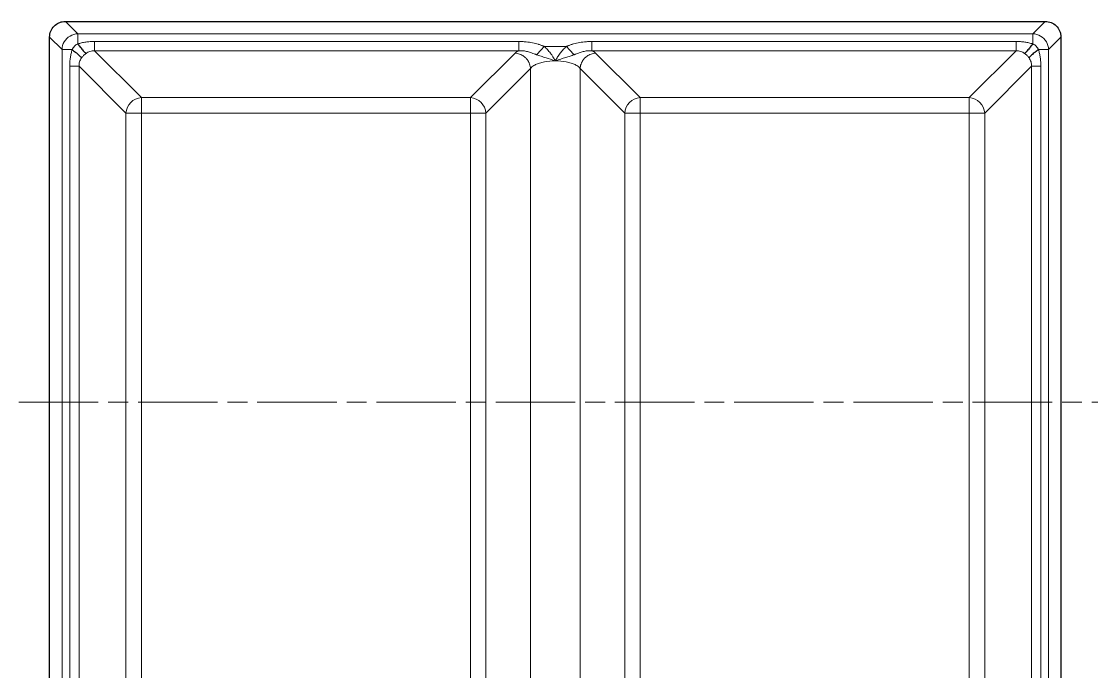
# Model space of a CAD drawing. Header units: millimetres. Extents: x 0 to 1486, y 0 to 1051.
# Drawn here: x 372.25 to 405.82, y 202.78 to 223.18 of the extents above; entities that cross this region are included whole.
import ezdxf

# ---------------------------------------------------------------- set-up
doc = ezdxf.new("R2010")
doc.units = ezdxf.units.MM
doc.header["$LTSCALE"] = 1.25
doc.linetypes.add('CHAIN', pattern=[0.3543, 0.2362, -0.0295, 0.0591, -0.0295])
doc.linetypes.add('LONG_DASH_DOTTED', pattern=[0.3001, 0.2362, -0.0295, 0.0049, -0.0295])
for name, color, linetype, lineweight, true_color in [('Schnittansichtslinien(DIN)', 7, 'LONG_DASH_DOTTED', 9, 0x262659), ('Sichtbare Kanten(DIN)', 7, 'Continuous', 25, 0x262659), ('Sichtbare tangentiale Kanten(DIN)', 7, 'Continuous', 15, 0x1a1a3e)]:
    doc.layers.add(name, color=color, linetype=linetype, lineweight=lineweight, true_color=true_color)

# ---------------------------------------------------------------- blocks, each defined once
blk = doc.blocks.new('2DTransSchnitt1')
at = {"layer": 'Schnittansichtslinien(DIN)', "linetype": 'CHAIN', "ltscale": 6.756708}
blk.add_line((118.191, 168.986), (931.317, 168.986), dxfattribs=at)

msp = doc.modelspace()

# ---------------------------------------------------------------- linework, layer by layer
at = {"layer": 'Sichtbare Kanten(DIN)'}
for p, q in [((373.6286, 223.1839), (404.3683, 223.1839)), ((373.1335, 171.809), (373.1335, 222.6887)), ((404.8635, 222.6887), (404.8635, 171.809))]:
    msp.add_line(p, q, dxfattribs=at)
for points, knots in [([(373.1335, 222.6887), (373.1335, 222.7527), (373.1459, 222.8171), (373.1937, 222.935), (373.2287, 222.9887), (373.3168, 223.0796), (373.3697, 223.1163), (373.4593, 223.1557), (373.4923, 223.1662), (373.5597, 223.1803), (373.5942, 223.1839), (373.6286, 223.1839)], [0, 0, 0, 0, 0.019193526, 0.019193526, 0.038166014, 0.038166014, 0.057250771, 0.057250771, 0.067667509, 0.067667509, 0.078108379, 0.078108379, 0.078108379, 0.078108379]), ([(404.3683, 223.1839), (404.4323, 223.1839), (404.4967, 223.1714), (404.6146, 223.1237), (404.6683, 223.0887), (404.7592, 223.0006), (404.7959, 222.9476), (404.8353, 222.858), (404.8458, 222.825), (404.8598, 222.7577), (404.8635, 222.7232), (404.8635, 222.6887)], [0, 0, 0, 0, 0.019193526, 0.019193526, 0.038166014, 0.038166014, 0.057250771, 0.057250771, 0.067667509, 0.067667509, 0.078108379, 0.078108379, 0.078108379, 0.078108379]), ([(373.8397, 222.2986), (373.8555, 222.287), (373.8711, 222.2753), (373.8864, 222.2637), (373.9054, 222.2492), (373.924, 222.2349), (373.9417, 222.2208), (373.9524, 222.2124), (373.9628, 222.204), (373.9728, 222.1958), (373.993, 222.1794), (374.0119, 222.1636), (374.0292, 222.1486), (374.0466, 222.1335), (374.0623, 222.1193), (374.0763, 222.1061), (374.0833, 222.0995), (374.0898, 222.0932), (374.0959, 222.0872), (374.1059, 222.0771), (374.1147, 222.0678), (374.122, 222.0594), (374.1279, 222.0527), (374.1328, 222.0465), (374.1368, 222.041)], [-1.0769104, -1.0769104, -1.0769104, -1.0769104, -0.9572537, -0.9572537, -0.9572537, -0.8077, -0.8077, -0.8077, -0.7179403, -0.7179403, -0.7179403, -0.5384552, -0.5384552, -0.5384552, -0.3589701, -0.3589701, -0.3589701, -0.2692104, -0.2692104, -0.2692104, -0.1196567, -0.1196567, -0.1196567, 0, 0, 0, 0]), ([(374.0187, 222.4777), (374.0304, 222.4618), (374.042, 222.4462), (374.0536, 222.431), (374.0681, 222.4119), (374.0825, 222.3934), (374.0965, 222.3756), (374.105, 222.3649), (374.1133, 222.3546), (374.1215, 222.3445), (374.1379, 222.3243), (374.1537, 222.3054), (374.1687, 222.2881), (374.1838, 222.2708), (374.198, 222.255), (374.2112, 222.241), (374.2178, 222.234), (374.2241, 222.2275), (374.2302, 222.2215), (374.2402, 222.2114), (374.2495, 222.2026), (374.2579, 222.1953), (374.2647, 222.1894), (374.2708, 222.1845), (374.2763, 222.1805)], [-1.0769104, -1.0769104, -1.0769104, -1.0769104, -0.9572537, -0.9572537, -0.9572537, -0.8077, -0.8077, -0.8077, -0.7179403, -0.7179403, -0.7179403, -0.5384552, -0.5384552, -0.5384552, -0.3589701, -0.3589701, -0.3589701, -0.2692104, -0.2692104, -0.2692104, -0.1196567, -0.1196567, -0.1196567, 0, 0, 0, 0]), ([(403.9782, 222.4777), (403.9666, 222.4618), (403.9549, 222.4462), (403.9433, 222.431), (403.9288, 222.4119), (403.9145, 222.3934), (403.9004, 222.3756), (403.892, 222.3649), (403.8836, 222.3546), (403.8754, 222.3445), (403.859, 222.3243), (403.8432, 222.3054), (403.8282, 222.2881), (403.8131, 222.2708), (403.7989, 222.255), (403.7857, 222.241), (403.7791, 222.234), (403.7728, 222.2275), (403.7668, 222.2215), (403.7567, 222.2114), (403.7474, 222.2026), (403.739, 222.1953), (403.7323, 222.1894), (403.7261, 222.1845), (403.7206, 222.1805)], [-1.0769104, -1.0769104, -1.0769104, -1.0769104, -0.9572537, -0.9572537, -0.9572537, -0.8077, -0.8077, -0.8077, -0.7179403, -0.7179403, -0.7179403, -0.5384552, -0.5384552, -0.5384552, -0.3589701, -0.3589701, -0.3589701, -0.2692104, -0.2692104, -0.2692104, -0.1196567, -0.1196567, -0.1196567, 0, 0, 0, 0]), ([(404.1573, 222.2986), (404.1414, 222.287), (404.1258, 222.2753), (404.1106, 222.2637), (404.0915, 222.2492), (404.073, 222.2349), (404.0552, 222.2208), (404.0445, 222.2124), (404.0342, 222.204), (404.0241, 222.1958), (404.0039, 222.1794), (403.985, 222.1636), (403.9677, 222.1486), (403.9504, 222.1335), (403.9346, 222.1193), (403.9206, 222.1061), (403.9136, 222.0995), (403.9071, 222.0932), (403.9011, 222.0872), (403.891, 222.0771), (403.8822, 222.0678), (403.8749, 222.0594), (403.869, 222.0527), (403.8641, 222.0465), (403.8601, 222.041)], [-1.0769104, -1.0769104, -1.0769104, -1.0769104, -0.9572537, -0.9572537, -0.9572537, -0.8077, -0.8077, -0.8077, -0.7179403, -0.7179403, -0.7179403, -0.5384552, -0.5384552, -0.5384552, -0.3589701, -0.3589701, -0.3589701, -0.2692104, -0.2692104, -0.2692104, -0.1196567, -0.1196567, -0.1196567, 0, 0, 0, 0])]:
    msp.add_open_spline(points, degree=3, knots=knots, dxfattribs=at)
at = {"layer": 'Sichtbare tangentiale Kanten(DIN)'}
for p, q in [((373.6286, 223.1839), (374.0187, 222.7938)), ((404.3683, 223.1839), (403.9782, 222.7938)), ((373.1335, 222.6887), (373.5236, 222.2986)), ((374.0187, 222.7938), (403.9782, 222.7938)), ((404.8635, 222.6887), (404.4734, 222.2986)), ((373.8397, 222.2986), (373.5236, 222.2986)), ((373.5236, 172.1991), (373.5236, 222.2986)), ((374.5416, 222.5529), (374.5416, 222.2613)), ((374.5416, 222.5529), (387.85, 222.5529)), ((387.85, 222.2613), (387.85, 222.5529)), ((388.651, 222.3977), (389.3458, 222.3977)), ((390.147, 222.5529), (390.147, 222.2613)), ((390.147, 222.5529), (403.4553, 222.5529)), ((403.4553, 222.2613), (403.4553, 222.5529)), ((404.4734, 222.2986), (404.4734, 172.1991)), ((374.5416, 222.2613), (387.85, 222.2613)), ((374.5416, 222.2613), (376.0126, 220.7903)), ((386.3365, 220.7903), (387.7361, 222.188)), ((390.147, 222.2613), (403.4553, 222.2613)), ((391.6604, 220.7903), (390.2608, 222.188)), ((403.4553, 222.2613), (401.9843, 220.7903)), ((373.7644, 221.7758), (374.056, 221.7758)), ((373.7644, 221.7758), (373.7644, 172.722)), ((374.056, 221.7758), (374.056, 172.722)), ((374.056, 221.7758), (375.5271, 220.3047)), ((386.8221, 220.3047), (388.2216, 221.7024)), ((388.2216, 221.7024), (388.2216, 172.7953)), ((391.1749, 220.3047), (389.7753, 221.7024)), ((389.7753, 221.7024), (389.7753, 172.7953)), ((403.9409, 221.7758), (402.4699, 220.3047)), ((404.2325, 221.7758), (403.9409, 221.7758)), ((403.9409, 221.7758), (403.9409, 172.722)), ((404.2325, 221.7758), (404.2325, 172.722)), ((376.0126, 220.7903), (386.3365, 220.7903)), ((376.0126, 220.3047), (376.0126, 220.7903)), ((386.3365, 220.7903), (386.3365, 220.3047)), ((391.6604, 220.7903), (401.9843, 220.7903)), ((391.6604, 220.3047), (391.6604, 220.7903)), ((401.9843, 220.7903), (401.9843, 220.3047)), ((375.5271, 174.193), (375.5271, 220.3047)), ((376.0126, 220.3047), (375.5271, 220.3047)), ((376.0126, 174.193), (376.0126, 220.3047)), ((376.0126, 220.3047), (386.3365, 220.3047)), ((386.8221, 220.3047), (386.3365, 220.3047)), ((386.3365, 220.3047), (386.3365, 174.193)), ((386.8221, 220.3047), (386.8221, 174.193)), ((391.6604, 220.3047), (391.1749, 220.3047)), ((391.1749, 220.3047), (391.1749, 174.193)), ((391.6604, 220.3047), (401.9843, 220.3047)), ((391.6604, 220.3047), (391.6604, 174.193)), ((402.4699, 220.3047), (401.9843, 220.3047)), ((401.9843, 220.3047), (401.9843, 174.193)), ((402.4699, 220.3047), (402.4699, 174.193))]:
    msp.add_line(p, q, dxfattribs=at)
for centre, major_axis, ratio, start_param, end_param in [((388.6511, 222.3977), (-0.3343, -0.3717), 0.0000692, 4.7125872, 5.493443), ((389.3457, 222.3976), (-0.3344, 0.3717), 0.0000692, 3.9311733, 4.7123471), ((388.7928, 222.1295), (1.094, 0.0179), 0.2634519, 2.6053414, 2.8754525), ((389.2041, 222.1295), (1.094, -0.0179), 0.2634519, 0.2661401, 0.5362513), ((376.0126, 220.3047), (0.3536, 0.3536), 0.9446321, 0.8138776, 2.327715), ((386.3365, 220.3047), (-0.3533, 0.3538), 0.9445654, 3.9561594, 5.4699263), ((391.6604, 220.3047), (-0.3533, -0.3538), 0.9445654, 3.9548516, 5.4686186), ((401.9843, 220.3047), (-0.3536, 0.3536), 0.9446321, 3.9554703, 5.4693077)]:
    msp.add_ellipse(centre, major_axis=major_axis, ratio=ratio, start_param=start_param, end_param=end_param, dxfattribs=at)
for points in [[(373.5236, 222.2986), (373.5249, 222.3843), (373.5728, 222.5554), (373.7619, 222.7445), (373.933, 222.7924), (374.0187, 222.7938)], [(404.4734, 222.2986), (404.472, 222.3843), (404.4241, 222.5554), (404.235, 222.7445), (404.0639, 222.7924), (403.9782, 222.7938)]]:
    msp.add_open_spline(points, degree=3, dxfattribs=at)
for points, knots in [([(374.0187, 222.7938), (374.0187, 222.7872), (374.0187, 222.7568), (374.0187, 222.6657), (374.0187, 222.5643), (374.0187, 222.4981), (374.0187, 222.4777)], [0, 0, 0, 0, 0.14235484, 0.28470968, 0.42706452, 0.48919907, 0.48919907, 0.48919907, 0.48919907]), ([(403.9782, 222.4777), (403.9782, 222.4981), (403.9782, 222.5643), (403.9782, 222.6657), (403.9782, 222.7568), (403.9782, 222.7872), (403.9782, 222.7938)], [-0.48919907, -0.48919907, -0.48919907, -0.48919907, -0.42706452, -0.28470968, -0.14235484, 0, 0, 0, 0]), ([(373.7644, 221.7758), (373.7645, 221.7875), (373.7646, 221.7991), (373.7648, 221.8108), (373.7649, 221.8225), (373.7653, 221.8342), (373.7657, 221.8458), (373.7665, 221.8691), (373.7677, 221.8924), (373.7693, 221.9154), (373.7726, 221.9615), (373.7774, 222.0069), (373.7838, 222.0509), (373.7902, 222.0952), (373.7982, 222.1382), (373.8076, 222.1796), (373.8123, 222.2003), (373.8174, 222.2205), (373.8227, 222.2404), (373.8254, 222.2503), (373.8281, 222.2601), (373.8309, 222.2698), (373.8338, 222.2795), (373.8367, 222.2891), (373.8397, 222.2986)], [0, 0, 0, 0, 0.03321382, 0.03321382, 0.03321382, 0.06641125, 0.06641125, 0.06641125, 0.13277377, 0.13277377, 0.13277377, 0.26517816, 0.26517816, 0.26517816, 0.3981672, 0.3981672, 0.3981672, 0.46455773, 0.46455773, 0.46455773, 0.4977404, 0.4977404, 0.4977404, 0.53089997, 0.53089997, 0.53089997, 0.53089997]), ([(373.8397, 222.2986), (373.848, 222.3157), (373.8669, 222.3511), (373.9079, 222.4041), (373.9626, 222.4484), (373.9996, 222.4683), (374.0187, 222.4777)], [0, 0, 0, 0, 0.06385433, 0.1271103, 0.18750841, 0.25908506, 0.25908506, 0.25908506, 0.25908506]), ([(374.5416, 222.5529), (374.5299, 222.5528), (374.5182, 222.5528), (374.5065, 222.5526), (374.4948, 222.5524), (374.4831, 222.5521), (374.4715, 222.5516), (374.4482, 222.5508), (374.425, 222.5496), (374.4019, 222.548), (374.3559, 222.5448), (374.3105, 222.5399), (374.2664, 222.5335), (374.2221, 222.5271), (374.1791, 222.5191), (374.1377, 222.5097), (374.117, 222.505), (374.0968, 222.5), (374.0769, 222.4946), (374.067, 222.492), (374.0572, 222.4892), (374.0475, 222.4864), (374.0378, 222.4835), (374.0282, 222.4806), (374.0187, 222.4777)], [0, 0, 0, 0, 0.03321382, 0.03321382, 0.03321382, 0.06641125, 0.06641125, 0.06641125, 0.13277377, 0.13277377, 0.13277377, 0.26517816, 0.26517816, 0.26517816, 0.3981672, 0.3981672, 0.3981672, 0.46455773, 0.46455773, 0.46455773, 0.4977404, 0.4977404, 0.4977404, 0.53089995, 0.53089995, 0.53089995, 0.53089995]), ([(388.651, 222.3977), (388.644, 222.4005), (388.637, 222.4032), (388.63, 222.406), (388.623, 222.4087), (388.616, 222.4115), (388.6089, 222.4142), (388.5948, 222.4197), (388.5805, 222.4251), (388.566, 222.4304), (388.5372, 222.441), (388.5077, 222.4512), (388.4774, 222.4609), (388.4741, 222.4619), (388.4708, 222.463), (388.4674, 222.464), (388.4092, 222.4822), (388.3478, 222.4982), (388.2833, 222.5113), (388.2204, 222.5241), (388.1546, 222.5341), (388.087, 222.541), (388.0824, 222.5415), (388.0777, 222.542), (388.073, 222.5424), (388.0365, 222.5459), (387.9995, 222.5485), (387.9622, 222.5503), (387.9436, 222.5512), (387.9249, 222.5518), (387.9062, 222.5522), (387.8875, 222.5526), (387.8687, 222.5527), (387.85, 222.5529)], [0, 0, 0, 0, 0.02582867, 0.02582867, 0.02582867, 0.05159429, 0.05159429, 0.05159429, 0.10298265, 0.10298265, 0.10298265, 0.20556131, 0.20556131, 0.20556131, 0.21674073, 0.21674073, 0.21674073, 0.4126769, 0.4126769, 0.4126769, 0.60355799, 0.60355799, 0.60355799, 0.61667445, 0.61667445, 0.61667445, 0.71946381, 0.71946381, 0.71946381, 0.77085238, 0.77085238, 0.77085238, 0.82223246, 0.82223246, 0.82223246, 0.82223246]), ([(388.9985, 221.9455), (388.9928, 221.956), (388.987, 221.9664), (388.981, 221.9767), (388.9751, 221.9871), (388.969, 221.9973), (388.9629, 222.0076), (388.9506, 222.028), (388.9381, 222.0483), (388.9253, 222.0685), (388.9076, 222.0966), (388.8894, 222.1246), (388.87, 222.1515), (388.8615, 222.1633), (388.8528, 222.175), (388.8441, 222.1865), (388.8151, 222.2246), (388.7846, 222.2614), (388.7524, 222.2967), (388.7363, 222.3144), (388.7198, 222.3316), (388.7029, 222.3485), (388.6945, 222.3569), (388.686, 222.3652), (388.6773, 222.3734), (388.6686, 222.3816), (388.6598, 222.3896), (388.651, 222.3977)], [0, 0, 0, 0, 0.03587341, 0.03587341, 0.03587341, 0.0717053, 0.0717053, 0.0717053, 0.1433193, 0.1433193, 0.1433193, 0.24303135, 0.24303135, 0.24303135, 0.28653169, 0.28653169, 0.28653169, 0.42986377, 0.42986377, 0.42986377, 0.50150274, 0.50150274, 0.50150274, 0.53727845, 0.53727845, 0.53727845, 0.57301031, 0.57301031, 0.57301031, 0.57301031]), ([(389.3458, 222.3977), (389.337, 222.3896), (389.3282, 222.3816), (389.3195, 222.3734), (389.3108, 222.3652), (389.3023, 222.3569), (389.2938, 222.3484), (389.2769, 222.3316), (389.2604, 222.3143), (389.2444, 222.2967), (389.2111, 222.2601), (389.1796, 222.222), (389.1498, 222.1825), (389.122, 222.1457), (389.0966, 222.1071), (389.0719, 222.0683), (389.059, 222.0482), (389.0464, 222.0279), (389.0341, 222.0075), (389.0279, 221.9973), (389.0218, 221.987), (389.0159, 221.9767), (389.0099, 221.9664), (389.0042, 221.956), (388.9985, 221.9455)], [0, 0, 0, 0, 0.03572786, 0.03572786, 0.03572786, 0.07149696, 0.07149696, 0.07149696, 0.14312065, 0.14312065, 0.14312065, 0.29141532, 0.29141532, 0.29141532, 0.4296401, 0.4296401, 0.4296401, 0.50120872, 0.50120872, 0.50120872, 0.53702595, 0.53702595, 0.53702595, 0.57289689, 0.57289689, 0.57289689, 0.57289689]), ([(389.3458, 222.3977), (389.3528, 222.4005), (389.3597, 222.4032), (389.3667, 222.406), (389.3737, 222.4087), (389.3808, 222.4115), (389.3879, 222.4142), (389.402, 222.4197), (389.4163, 222.4251), (389.4308, 222.4304), (389.4596, 222.441), (389.4892, 222.4512), (389.5195, 222.4609), (389.5228, 222.4619), (389.5261, 222.4629), (389.5294, 222.464), (389.5876, 222.4821), (389.649, 222.4982), (389.7135, 222.5113), (389.7764, 222.5241), (389.8422, 222.5341), (389.9098, 222.541), (389.9145, 222.5415), (389.9192, 222.542), (389.9238, 222.5424), (389.9604, 222.5459), (389.9974, 222.5485), (390.0347, 222.5503), (390.0533, 222.5512), (390.072, 222.5518), (390.0907, 222.5522), (390.1095, 222.5526), (390.1282, 222.5527), (390.147, 222.5529)], [0, 0, 0, 0, 0.02583351, 0.02583351, 0.02583351, 0.05160361, 0.05160361, 0.05160361, 0.10300036, 0.10300036, 0.10300036, 0.20559562, 0.20559562, 0.20559562, 0.21673382, 0.21673382, 0.21673382, 0.41266739, 0.41266739, 0.41266739, 0.60358148, 0.60358148, 0.60358148, 0.61677746, 0.61677746, 0.61677746, 0.71958411, 0.71958411, 0.71958411, 0.77098124, 0.77098124, 0.77098124, 0.82236981, 0.82236981, 0.82236981, 0.82236981]), ([(403.4553, 222.5529), (403.4671, 222.5528), (403.4787, 222.5528), (403.4904, 222.5526), (403.5021, 222.5524), (403.5138, 222.5521), (403.5254, 222.5516), (403.5487, 222.5508), (403.572, 222.5496), (403.595, 222.548), (403.6411, 222.5448), (403.6865, 222.5399), (403.7305, 222.5335), (403.7748, 222.5271), (403.8178, 222.5191), (403.8592, 222.5097), (403.8799, 222.505), (403.9001, 222.5), (403.92, 222.4946), (403.9299, 222.492), (403.9397, 222.4892), (403.9494, 222.4864), (403.9591, 222.4835), (403.9687, 222.4806), (403.9782, 222.4777)], [0, 0, 0, 0, 0.03321382, 0.03321382, 0.03321382, 0.06641125, 0.06641125, 0.06641125, 0.13277377, 0.13277377, 0.13277377, 0.26517816, 0.26517816, 0.26517816, 0.3981672, 0.3981672, 0.3981672, 0.46455773, 0.46455773, 0.46455773, 0.4977404, 0.4977404, 0.4977404, 0.53089995, 0.53089995, 0.53089995, 0.53089995]), ([(404.1573, 222.2986), (404.1489, 222.3157), (404.13, 222.3511), (404.089, 222.4041), (404.0344, 222.4484), (403.9973, 222.4683), (403.9782, 222.4777)], [0, 0, 0, 0, 0.06385433, 0.1271103, 0.18750841, 0.25908506, 0.25908506, 0.25908506, 0.25908506]), ([(404.2325, 221.7758), (404.2324, 221.7875), (404.2324, 221.7991), (404.2322, 221.8108), (404.232, 221.8225), (404.2317, 221.8342), (404.2312, 221.8458), (404.2304, 221.8691), (404.2292, 221.8924), (404.2276, 221.9154), (404.2244, 221.9615), (404.2195, 222.0069), (404.2131, 222.0509), (404.2067, 222.0952), (404.1987, 222.1382), (404.1893, 222.1796), (404.1846, 222.2003), (404.1796, 222.2205), (404.1742, 222.2404), (404.1716, 222.2503), (404.1688, 222.2601), (404.166, 222.2698), (404.1631, 222.2795), (404.1602, 222.2891), (404.1573, 222.2986)], [0, 0, 0, 0, 0.03321382, 0.03321382, 0.03321382, 0.06641125, 0.06641125, 0.06641125, 0.13277377, 0.13277377, 0.13277377, 0.26517816, 0.26517816, 0.26517816, 0.3981672, 0.3981672, 0.3981672, 0.46455773, 0.46455773, 0.46455773, 0.4977404, 0.4977404, 0.4977404, 0.53089997, 0.53089997, 0.53089997, 0.53089997]), ([(404.4734, 222.2986), (404.4708, 222.2986), (404.467, 222.2986), (404.4621, 222.2986), (404.4552, 222.2986), (404.4461, 222.2986), (404.4348, 222.2986), (404.4298, 222.2986), (404.4243, 222.2986), (404.4184, 222.2986), (404.4016, 222.2986), (404.3816, 222.2986), (404.3588, 222.2986), (404.3428, 222.2986), (404.3253, 222.2986), (404.3068, 222.2986), (404.2899, 222.2986), (404.272, 222.2986), (404.2533, 222.2986), (404.2392, 222.2986), (404.2247, 222.2986), (404.2099, 222.2986), (404.1927, 222.2986), (404.1751, 222.2986), (404.1573, 222.2986)], [0, 0, 0, 0, 0.1366456, 0.1366456, 0.1366456, 0.3250932, 0.3250932, 0.3250932, 0.4099368, 0.4099368, 0.4099368, 0.6502295, 0.6502295, 0.6502295, 0.8198736, 0.8198736, 0.8198736, 0.9753762, 0.9753762, 0.9753762, 1.0931648, 1.0931648, 1.0931648, 1.2298104, 1.2298104, 1.2298104, 1.2298104]), ([(374.056, 221.7758), (374.0535, 221.825), (374.0655, 221.9213), (374.1094, 222.0036), (374.1368, 222.041)], [0, 0, 0, 0, 0.14249094, 0.285274, 0.285274, 0.285274, 0.285274]), ([(374.1368, 222.041), (374.1559, 222.0669), (374.1986, 222.1178), (374.2494, 222.1607), (374.2763, 222.1805)], [0, 0, 0, 0, 0.09759049, 0.19891575, 0.19891575, 0.19891575, 0.19891575]), ([(374.5416, 222.2613), (374.4923, 222.2638), (374.396, 222.2519), (374.3137, 222.2079), (374.2763, 222.1805)], [0, 0, 0, 0, 0.14249094, 0.285274, 0.285274, 0.285274, 0.285274]), ([(387.7361, 222.188), (387.7478, 222.1873), (387.7594, 222.1862), (387.7711, 222.1847), (387.7944, 222.1817), (387.8176, 222.177), (387.8404, 222.1707), (387.8661, 222.1636), (387.8913, 222.1545), (387.9158, 222.1434), (387.9565, 222.1249), (387.995, 222.101), (388.0299, 222.0726), (388.0439, 222.0612), (388.0573, 222.0491), (388.07, 222.0364), (388.0828, 222.0236), (388.0948, 222.0102), (388.1062, 221.9963), (388.1289, 221.9683), (388.1488, 221.9381), (388.1653, 221.9063), (388.1694, 221.8983), (388.1733, 221.8903), (388.177, 221.8821), (388.1881, 221.8577), (388.1972, 221.8324), (388.2043, 221.8068), (388.2106, 221.7839), (388.2153, 221.7608), (388.2183, 221.7374), (388.2198, 221.7258), (388.2209, 221.7141), (388.2216, 221.7024)], [-1.5137969, -1.5137969, -1.5137969, -1.5137969, -1.4417114, -1.4417114, -1.4417114, -1.2975402, -1.2975402, -1.2975402, -1.1353545, -1.1353545, -1.1353545, -0.8650268, -0.8650268, -0.8650268, -0.7568985, -0.7568985, -0.7568985, -0.6487701, -0.6487701, -0.6487701, -0.4325134, -0.4325134, -0.4325134, -0.3784425, -0.3784425, -0.3784425, -0.2162567, -0.2162567, -0.2162567, -0.0720856, -0.0720856, -0.0720856, 0, 0, 0, 0]), ([(388.4157, 222.136), (388.4084, 222.1384), (388.4012, 222.1408), (388.3941, 222.1431), (388.3871, 222.1455), (388.3801, 222.1479), (388.3734, 222.1503), (388.3598, 222.155), (388.3467, 222.1597), (388.3339, 222.1644), (388.3057, 222.1748), (388.2793, 222.1849), (388.2534, 222.1943), (388.2088, 222.2106), (388.166, 222.225), (388.1228, 222.2362), (388.0808, 222.2472), (388.0386, 222.2551), (387.996, 222.2596), (387.9702, 222.2623), (387.9443, 222.2637), (387.9184, 222.2639), (387.907, 222.264), (387.8955, 222.2638), (387.8841, 222.2634), (387.8727, 222.2629), (387.8613, 222.2621), (387.85, 222.2613)], [0, 0, 0, 0, 0.01897293, 0.01897293, 0.01897293, 0.03796717, 0.03796717, 0.03796717, 0.0760056, 0.0760056, 0.0760056, 0.16042953, 0.16042953, 0.16042953, 0.30545971, 0.30545971, 0.30545971, 0.44674817, 0.44674817, 0.44674817, 0.53248555, 0.53248555, 0.53248555, 0.57052339, 0.57052339, 0.57052339, 0.60860904, 0.60860904, 0.60860904, 0.60860904]), ([(388.2216, 221.7024), (388.2428, 221.7368), (388.2785, 221.7697), (388.3265, 221.7994), (388.3425, 221.8093), (388.3598, 221.8189), (388.3785, 221.828), (388.4158, 221.8463), (388.4583, 221.8629), (388.5049, 221.8775), (388.5515, 221.892), (388.6023, 221.9045), (388.6557, 221.9146), (388.7625, 221.9348), (388.8803, 221.9455), (388.9985, 221.9455)], [-3.6908115, -3.6908115, -3.6908115, -3.6908115, -3.4165011, -3.4165011, -3.4165011, -3.3249583, -3.3249583, -3.3249583, -3.1418909, -3.1418909, -3.1418909, -2.9591052, -2.9591052, -2.9591052, -2.5932521, -2.5932521, -2.5932521, -2.5932521]), ([(388.9985, 221.9455), (388.8964, 221.9812), (388.7328, 222.0323), (388.5494, 222.0919), (388.4587, 222.1221), (388.4157, 222.136)], [0, 0, 0, 0, 0.26896939, 0.45156772, 0.63416606, 0.63416606, 0.63416606, 0.63416606]), ([(389.5812, 222.136), (389.5719, 222.1329), (389.5624, 222.1299), (389.5529, 222.1268), (389.5433, 222.1237), (389.5336, 222.1205), (389.5238, 222.1173), (389.5042, 222.1108), (389.484, 222.1042), (389.4631, 222.0973), (389.42, 222.0831), (389.3738, 222.0679), (389.3234, 222.0518), (389.2764, 222.0367), (389.2257, 222.0208), (389.1723, 222.0036), (389.1446, 221.9947), (389.1162, 221.9854), (389.0871, 221.9757), (389.0727, 221.9709), (389.058, 221.966), (389.0432, 221.9609), (389.0284, 221.9559), (389.0134, 221.9507), (388.9985, 221.9455)], [0, 0, 0, 0, 0.0397614, 0.0397614, 0.0397614, 0.07945706, 0.07945706, 0.07945706, 0.15871475, 0.15871475, 0.15871475, 0.32258972, 0.32258972, 0.32258972, 0.47589741, 0.47589741, 0.47589741, 0.55516807, 0.55516807, 0.55516807, 0.59470835, 0.59470835, 0.59470835, 0.63418302, 0.63418302, 0.63418302, 0.63418302]), ([(388.9985, 221.9455), (389.1166, 221.9455), (389.2344, 221.9348), (389.3412, 221.9146), (389.3946, 221.9045), (389.4454, 221.892), (389.492, 221.8775), (389.5387, 221.8629), (389.5811, 221.8463), (389.6184, 221.828), (389.6371, 221.8189), (389.6544, 221.8093), (389.6704, 221.7994), (389.7184, 221.7697), (389.7541, 221.7368), (389.7753, 221.7024)], [-2.5932521, -2.5932521, -2.5932521, -2.5932521, -2.2273989, -2.2273989, -2.2273989, -2.0446132, -2.0446132, -2.0446132, -1.8615458, -1.8615458, -1.8615458, -1.770003, -1.770003, -1.770003, -1.4956926, -1.4956926, -1.4956926, -1.4956926]), ([(389.5812, 222.136), (389.5885, 222.1383), (389.5957, 222.1407), (389.6028, 222.1431), (389.6099, 222.1455), (389.6168, 222.1478), (389.6236, 222.1502), (389.6372, 222.155), (389.6503, 222.1597), (389.663, 222.1644), (389.6912, 222.1747), (389.7176, 222.1848), (389.7435, 222.1943), (389.788, 222.2106), (389.8309, 222.225), (389.874, 222.2362), (389.916, 222.2472), (389.9583, 222.2551), (390.0008, 222.2596), (390.0267, 222.2623), (390.0526, 222.2637), (390.0785, 222.2639), (390.0899, 222.264), (390.1014, 222.2638), (390.1128, 222.2634), (390.1242, 222.2629), (390.1356, 222.2621), (390.147, 222.2613)], [0, 0, 0, 0, 0.01897228, 0.01897228, 0.01897228, 0.03796594, 0.03796594, 0.03796594, 0.07600353, 0.07600353, 0.07600353, 0.16039524, 0.16039524, 0.16039524, 0.30539712, 0.30539712, 0.30539712, 0.44668431, 0.44668431, 0.44668431, 0.53247752, 0.53247752, 0.53247752, 0.57051482, 0.57051482, 0.57051482, 0.60860001, 0.60860001, 0.60860001, 0.60860001]), ([(389.7753, 221.7024), (389.776, 221.7141), (389.7771, 221.7258), (389.7786, 221.7374), (389.7816, 221.7608), (389.7863, 221.7839), (389.7926, 221.8068), (389.7997, 221.8324), (389.8088, 221.8577), (389.8199, 221.8821), (389.8236, 221.8903), (389.8275, 221.8983), (389.8316, 221.9063), (389.8481, 221.9381), (389.868, 221.9683), (389.8907, 221.9963), (389.9021, 222.0102), (389.9142, 222.0236), (389.9269, 222.0364), (389.9396, 222.0491), (389.953, 222.0612), (389.967, 222.0726), (390.0019, 222.101), (390.0404, 222.1249), (390.0812, 222.1434), (390.1056, 222.1545), (390.1308, 222.1636), (390.1565, 222.1707), (390.1793, 222.177), (390.2025, 222.1817), (390.2258, 222.1847), (390.2375, 222.1862), (390.2492, 222.1873), (390.2608, 222.188)], [-1.5137969, -1.5137969, -1.5137969, -1.5137969, -1.4417114, -1.4417114, -1.4417114, -1.2975402, -1.2975402, -1.2975402, -1.1353545, -1.1353545, -1.1353545, -1.0812835, -1.0812835, -1.0812835, -0.8650268, -0.8650268, -0.8650268, -0.7568985, -0.7568985, -0.7568985, -0.6487701, -0.6487701, -0.6487701, -0.3784425, -0.3784425, -0.3784425, -0.2162567, -0.2162567, -0.2162567, -0.0720856, -0.0720856, -0.0720856, 0, 0, 0, 0]), ([(403.4553, 222.2613), (403.5046, 222.2638), (403.6009, 222.2519), (403.6832, 222.2079), (403.7206, 222.1805)], [0, 0, 0, 0, 0.14249094, 0.285274, 0.285274, 0.285274, 0.285274]), ([(403.8601, 222.041), (403.841, 222.0669), (403.7983, 222.1178), (403.7475, 222.1607), (403.7206, 222.1805)], [0, 0, 0, 0, 0.09759049, 0.19891575, 0.19891575, 0.19891575, 0.19891575]), ([(403.9409, 221.7758), (403.9434, 221.825), (403.9315, 221.9213), (403.8875, 222.0036), (403.8601, 222.041)], [0, 0, 0, 0, 0.14249094, 0.285274, 0.285274, 0.285274, 0.285274])]:
    msp.add_open_spline(points, degree=3, knots=knots, dxfattribs=at)

# ---------------------------------------------------------------- block references
at = {"layer": 'Schnittansichtslinien(DIN)', "xscale": 1.25, "yscale": 1.25, "zscale": 1.25}
msp.add_blockref('2DTransSchnitt1', (0, 0), dxfattribs=at)

doc.saveas('drawing.dxf')
